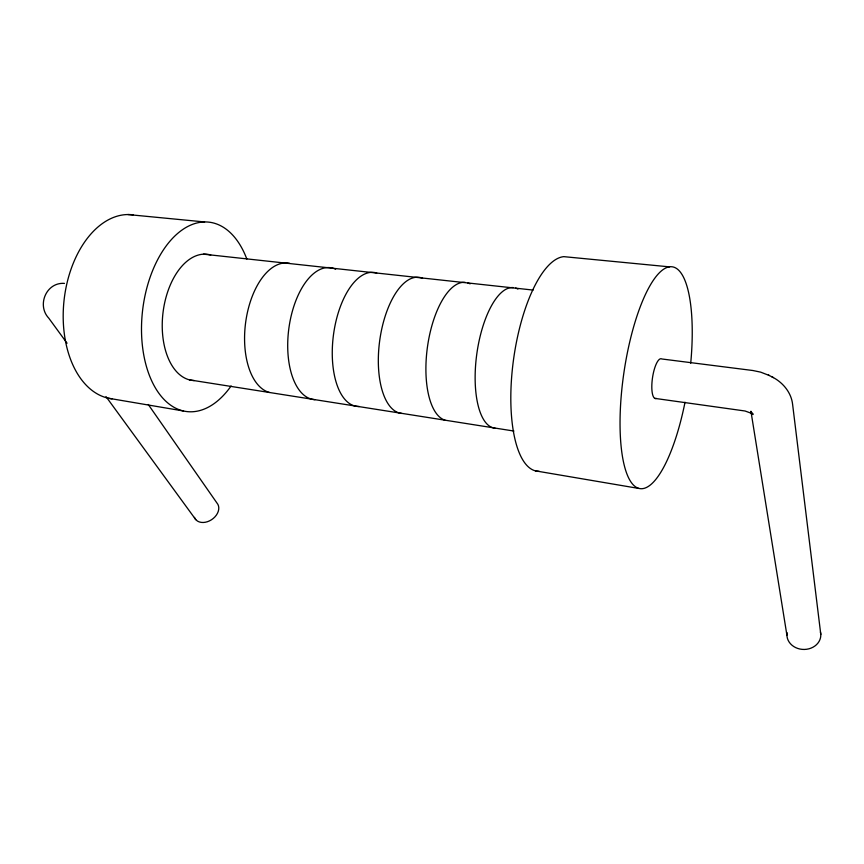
<?xml version="1.0" encoding="UTF-8"?>
<svg xmlns="http://www.w3.org/2000/svg" width="864" height="864" viewBox="0 0 864 864"><rect width="100%" height="100%" fill="white"/><g stroke="black" fill="none" stroke-linecap="round" stroke-linejoin="round"><path stroke-width="1.3" d="M64.454 283.392C46.224 282.01 36.558 305.359 48.794 318.179L67.057 343.213M127.937 214.542L204.595 221.951M669.546 266.868L563.814 256.651A108.27 38.74 -82 0 0 512.708 366.077A108.27 38.74 -82 0 0 539.179 471.301M203.483 254.167L533.142 290.077M654.836 398.38L745.092 411.005L752.954 413.899L751.075 412.722L752.879 414.558L750.902 411.275M189.464 379.868L513.918 431.05M108.292 398.207L183.535 411.005M535.421 470.858L638.798 488.441M769.381 375.527L760.633 372.136L752.89 370.516L661.856 358.981A20.12 5.843 -81.7 0 0 652.439 378.227A20.12 5.843 -81.7 0 0 656.37 398.423M771.941 376.855C782.546 382.093 791.23 392.245 792.59 404.244L820.8 634.478M768.377 375.019L773.453 377.622M105.991 396.576L195.761 519.61M148.273 404.492L216.896 502.934A13.489 9.871 -34.7 0 1 211.475 519.772A13.489 9.871 -34.7 0 1 194.443 517.396M751.01 411.491L751.162 412.063M751.043 411.923L786.91 635.191M820.433 631.951A16.956 14.526 1.2 0 1 804.395 649.447A16.956 14.526 1.2 0 1 787.093 632.675M685.022 402.214A112.082 32.627 -81.7 0 1 624.856 467.629A112.082 32.627 -81.7 0 1 651.942 282.409A112.082 32.627 -81.7 0 1 690.714 363.258M515.635 288.079A70.891 27.583 -82.2 0 1 517.903 289.094M495.007 428.155A70.891 27.583 -82.2 0 1 476.593 355.504A70.891 27.583 -82.2 0 1 513.259 287.593M231.098 385.981A95.353 55.771 -83.3 0 1 151.135 379.598A95.353 55.771 -83.3 0 1 168.016 243.551A95.353 55.771 -83.3 0 1 246.845 259.07M194.26 380.56A63.504 37.098 -83.3 0 1 163.156 311.515A63.504 37.098 -83.3 0 1 210.751 254.999M112.061 398.833A92.599 58.644 -83.8 0 1 64.12 299.732A92.599 58.644 -83.8 0 1 133.078 214.844M269.438 392.483A65.448 34.873 -83 0 1 246.035 319.766A65.448 34.873 -83 0 1 289.742 263.369M467.683 282.852A69.725 29.268 -82.3 0 1 470.102 283.867M445.09 420.196A69.725 29.268 -82.3 0 1 427.604 345.902A69.725 29.268 -82.3 0 1 465.156 282.355M401.695 413.435A68.602 30.823 -82.5 0 1 380.074 338.062A68.602 30.823 -82.5 0 1 422.572 278.251M359.262 406.49A67.522 32.281 -82.6 0 1 333.439 335.092A67.522 32.281 -82.6 0 1 376.726 273.024M315.014 399.686A66.463 33.62 -82.8 0 1 289.289 325.458A66.463 33.62 -82.8 0 1 335.599 269.19"/></g></svg>
